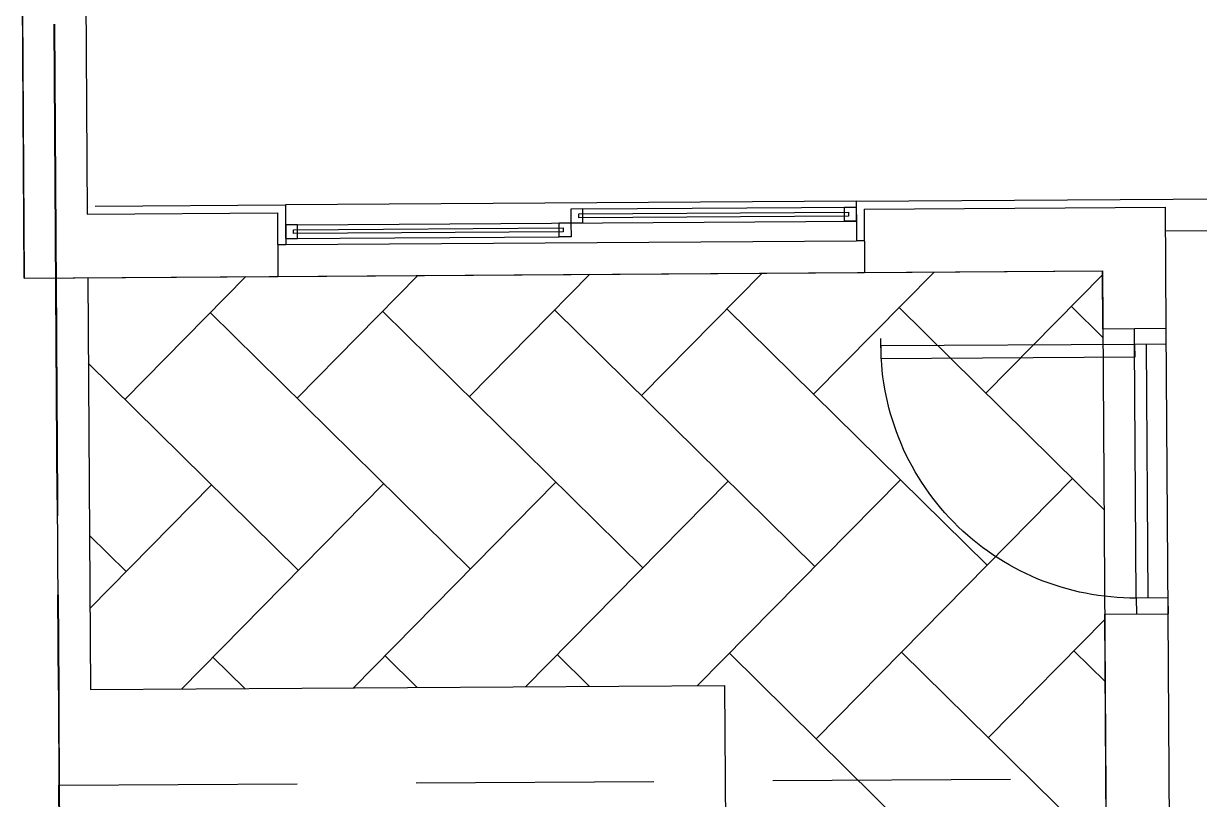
# Model space of a CAD drawing. Header units: feet. Extents: x 919634 to 928945, y 707022 to 708026.
# Drawn here: x 920319.03 to 920331.39, y 707529.61 to 707537.76 of the extents above; entities that cross this region are included whole.
import ezdxf

# ---------------------------------------------------------------- set-up
doc = ezdxf.new("R2010")
doc.units = ezdxf.units.FT
doc.header["$LTSCALE"] = 20
doc.header["$MEASUREMENT"] = 0
doc.linetypes.add('Site Plan$0$HIDDEN2', pattern=[0.1875, 0.125, -0.0625])
doc.linetypes.add('Site Plan$0$PHANTOM2', pattern=[1.25, 0.625, -0.125, 0.125, -0.125, 0.125, -0.125])
for name, color, linetype in [('-u-site-xref', 7, 'Continuous'), ('Site Plan$0$-u-site-bldg_interior', 252, 'Continuous'), ('Site Plan$0$-u-site-fence', 4, 'Site Plan$0$FENCELINE1'), ('Site Plan$0$SP-BLDG-ROOF ABOVE', 4, 'Site Plan$0$HIDDEN2'), ('Site Plan$0$SP-LOT PAVERS', 254, 'Continuous')]:
    doc.layers.add(name, color=color, linetype=linetype)
for name, color, linetype, lineweight in [('Site Plan$0$SP-LOT LINES', 252, 'Site Plan$0$PHANTOM2', 40), ('Site Plan$0$SP-SIDEWALK', 2, 'Continuous', 25), ('SP-BUILDING-FOOTPRINT', 1, 'Continuous', 25)]:
    doc.layers.add(name, color=color, linetype=linetype, lineweight=lineweight)
doc.layers.get('-u-site-xref').off()
doc.linetypes.add('Site Plan$0$FENCELINE1', pattern='A,0.25,-0.1,[133,ltypeshp.shx,S=0.1,R=0,X=-0.1,Y=0],-0.1,1', length=1.45)

# ---------------------------------------------------------------- blocks, each defined once
blk = doc.blocks.new('Site Plan$0$DR1H902')
for p, q in [((-0.5, 0), (-0.5, 1)), ((-0.5, 1.000000000000057), (-0.4500000000000455, 1.000000000000057)), ((-0.4500000000000455, 0), (-0.4500000000000455, 1)), ((-0.5, -5.684341886080801e-14), (-0.4500000000000455, -5.684341886080801e-14))]:
    blk.add_line(p, q)
blk.add_arc((-0.5, 0), 1, 0, 91.70698490235472)
blk = doc.blocks.new('Site Plan')
at = {"layer": 'Site Plan$0$SP-LOT PAVERS'}
h = blk.add_hatch(dxfattribs=at)
h.set_pattern_fill('AR-HBONE', color=256, scale=0.32, angle=-89.58178215075662)
h.set_pattern_definition([(315.4182178492434, (4.999891299521551, 0.0329695928376168), (1.810145136983853, 0.01321298806884015), [3.84, -1.28]), (45.41821784924338, (5.911570362129707, -0.8654964817005141), (1.810145136983853, 0.01321298806884), [3.84, -1.28])])
h.paths.add_polyline_path([(920330.3733722458, 707535.1602434535), (920330.5055113425, 707514.9106745875), (920340.5052984667, 707514.9759284628), (920340.5841473922, 707502.8928058301), (920321.5845028763, 707502.7763044797), (920321.454043944, 707522.768397655), (920326.4539374913, 707522.8010245928), (920326.4017123362, 707530.8042340915), (920319.7351876067, 707530.7607315084), (920319.7069326788, 707535.0906393202)])
at = {"layer": 'Site Plan$0$-u-site-bldg_interior'}
for p, q in [((920319.393714079, 707583.0896173733, 1.997172001038086e-07), (920319.7025824204, 707535.7572917931, 1.997172001038086e-07)), ((920319.0402669485, 707535.0862889753, 1.997172001038086e-07), (920318.9890153541, 707542.9634254953, 1.99717204207895e-07)), ((920327.785199873, 707535.8933702075, 1.997172001038086e-07), (920321.7853276164, 707535.8542178825, 1.997172001038086e-07)), ((920327.7851998728, 707535.8933702345, 1.997172001038086e-07), (920340.9515862137, 707535.9792878366, 1.997172001038086e-07)), ((920327.785199873, 707535.8933702073, 1.997172001038086e-07), (920327.7879187841, 707535.4767124662, 1.997172001038086e-07)), ((920319.7025824204, 707535.7572917931, 1.997172001038086e-07), (920321.7025398393, 707535.770342568, 1.997172001038086e-07)), ((920319.7853701974, 707535.8411671346, 1.997172001038086e-07), (920321.7853276163, 707535.8542179095, 1.997172001038086e-07)), ((920321.7025398395, 707535.7703425408, 1.997172001038086e-07), (920321.7068900978, 707535.103690068, 1.997172001038086e-07)), ((920321.7853276164, 707535.8542178823, 1.997172001038086e-07), (920321.7880465275, 707535.4375601412, 1.997172001038086e-07)), ((920324.9106689199, 707535.8121110762, 1.997172001038086e-07), (920327.7856077095, 707535.8308715653, 1.997172001038086e-07)), ((920327.8690752141, 707535.8105824577, 1.997172001038086e-07), (920331.0356744608, 707535.8312461848, 1.997172001038086e-07)), ((920327.8690752144, 707535.8105824306, 1.997172001038086e-07), (920327.8734254723, 707535.143930012, 1.997172001038086e-07)), ((920331.0439819319, 707534.5581732375, 1.997172001038086e-07), (920331.0356744608, 707535.8312461848, 1.997172001038086e-07)), ((920321.9116844106, 707535.6467046853, 1.997172001038086e-07), (920327.7865593286, 707535.6850413368, 1.997172001038087e-07)), ((920331.0373058076, 707535.5812515074, 1.997172001038086e-07), (920341.037092902, 707535.6465053823, 1.997172001038086e-07)), ((920321.7047149683, 707535.437016359, 1.997172001038086e-07), (920321.7880465275, 707535.4375601412, 1.997172001038086e-07)), ((920321.7851884622, 707535.5000427944, 1.997172001038086e-07), (920324.6625774805, 707535.5188192725, 1.997172001038086e-07)), ((920321.7880465275, 707535.4375601412, 1.997172001038086e-07), (920327.7879187841, 707535.4767124662, 1.997172001038086e-07)), ((920327.8712503432, 707535.4772562485, 1.997172001038086e-07), (920327.7879187841, 707535.4767124662, 1.997172001038086e-07)), ((920327.8734254725, 707535.1439299848, 1.997172001038086e-07), (920330.373372246, 707535.1602434535, 1.997172001038086e-07)), ((920330.3773294588, 707534.5538229792, 1.997172001038086e-07), (920330.373372246, 707535.1602434535, 1.997172001038086e-07)), ((920319.0402669485, 707535.0862889753, 1.997172001038086e-07), (920321.7068900977, 707535.1036900952, 1.997172001038086e-07)), ((920321.7068900978, 707535.103690068, 1.997172001038086e-07), (920327.8734254723, 707535.143930012, 1.997172001038086e-07)), ((920330.3773294588, 707534.5538229792, 1.997172001038086e-07), (920331.0439819319, 707534.5581732375, 1.997172001038086e-07)), ((920330.71174326, 707534.3893349902, 1.997172001038086e-07), (920330.7106556954, 707534.5559981085, 1.997172001038086e-07)), ((920331.0633987872, 707531.5579124854, 1.997172001038086e-07), (920331.0439819319, 707534.5581732488, 1.997172001038086e-07)), ((920331.0450694965, 707534.3915101193, 1.997172001038086e-07), (920331.0439819319, 707534.5581732376, 1.997172001038086e-07)), ((920331.0450694965, 707534.3915101193, 1.997172001038086e-07), (920330.71174326, 707534.3893349902, 1.997172001038086e-07)), ((920330.7289849862, 707531.7224004633, 1.997172001038086e-07), (920330.71174326, 707534.3893349902, 1.997172001038086e-07)), ((920330.853982325, 707531.7232161367, 1.997172001038086e-07), (920330.8367405987, 707534.3901506636, 1.997172001038086e-07)), ((920331.0624726414, 707531.7245766458, 1.997172001038086e-07), (920330.7289849862, 707531.7224004633, 1.997172001038086e-07)), ((920330.7289849862, 707531.7224004633, 1.997172001038086e-07), (920330.7300725508, 707531.555737345, 1.997172001038086e-07)), ((920331.06263406, 707531.7245776991, 1.997172001038086e-07), (920331.0637216246, 707531.5579145808, 1.997172001038086e-07)), ((920330.3967463142, 707531.5535622158, 1.997172001038086e-07), (920331.063560206, 707531.5579135275, 1.997172001038086e-07)), ((920330.5055113428, 707514.9106745876, 1.997172001038086e-07), (920330.3969077329, 707531.5535632691, 1.997172001038086e-07)), ((920331.1678135575, 707515.5816773188, 1.997172001038086e-07), (920331.063560206, 707531.5579135275, 1.997172001038086e-07))]:
    blk.add_line(p, q, dxfattribs=at)
at = {"layer": 'Site Plan$0$-u-site-bldg_interior', "elevation": 1.99717204207895e-07}
for points in [[(920324.9106689199, 707535.8121110762), (920324.7856715813, 707535.8112954028), (920324.7866232003, 707535.6654651744), (920324.9116205389, 707535.6662808477)], [(920327.7028879054, 707535.736579779), (920324.8696148953, 707535.7180911811), (920324.8693430042, 707535.7597569607), (920327.7026160143, 707535.7782455585)], [(920327.6606103708, 707535.8300558919), (920327.7856077095, 707535.8308715653), (920327.7865593286, 707535.6850413368), (920327.6615619898, 707535.6842256633)], [(920321.9116844106, 707535.6467046853), (920321.7866870719, 707535.6458890118), (920321.7876386909, 707535.5000587835), (920321.9126360297, 707535.500874457)], [(920324.6616258615, 707535.6646495009), (920324.7866232003, 707535.6654651744), (920324.7875748193, 707535.5196349459), (920324.6625774805, 707535.5188192725)], [(920324.7039033961, 707535.571173388), (920321.870630386, 707535.5526847901), (920321.8703584949, 707535.5943505698), (920324.703631505, 707535.6128391677)]]:
    blk.add_lwpolyline(points, close=True, dxfattribs=at)
at = {"layer": 'Site Plan$0$-u-site-fence', "ltscale": 0.15}
blk.add_line((920319.4127144989, 707529.1007307523, 1.99717204207895e-07), (920319.3737549518, 707535.0886760531, 1.997172001038086e-07), dxfattribs=at)
at = {"layer": 'Site Plan$0$SP-BLDG-ROOF ABOVE', "elevation": 1.99717204207895e-07}
blk.add_lwpolyline([(920319.3737549518, 707535.0886760531), (920319.4084082153, 707529.7552444057), (920330.4081743124, 707529.8270236701)], dxfattribs=at)
at = {"layer": 'Site Plan$0$SP-LOT LINES', "ltscale": 0.4, "elevation": 1.99717204207895e-07}
blk.add_lwpolyline([(920318.9712080545, 707596.7537713794), (920340.970739662, 707596.8973299043), (920341.5841260864, 707502.8993312176), (920319.584594479, 707502.7557726927)], close=True, dxfattribs=at)
at = {"layer": 'Site Plan$0$SP-SIDEWALK'}
for p, q in [((920319.7069326788, 707535.0906393202, 1.997172001038086e-07), (920319.7351876067, 707530.7607315084, 1.99717204207895e-07)), ((920319.7351876067, 707530.7607315084, 1.99717204207895e-07), (920326.4017123362, 707530.8042340917, 1.99717204207895e-07)), ((920326.4017123362, 707530.8042340917, 1.99717204207895e-07), (920326.4539374913, 707522.8010245925, 1.99717204207895e-07))]:
    blk.add_line(p, q, dxfattribs=at)
at = {"layer": 'Site Plan$0$-u-site-bldg_interior', "extrusion": (0, 0, -1), "xscale": 2.666990255305791, "yscale": 2.666990255305791, "zscale": -7.111974014148773, "rotation": 269.6261201834986}
blk.add_blockref('Site Plan$0$DR1H902', (-920330.7204448325, 707533.0558682533, -1.997172001038086e-07), dxfattribs=at)

msp = doc.modelspace()

# ---------------------------------------------------------------- block references
at = {"layer": '-u-site-xref'}
msp.add_blockref('Site Plan', (0, 0), dxfattribs=at)

# ---------------------------------------------------------------- next in the draw order: linework, layer by layer
at = {"layer": 'SP-BUILDING-FOOTPRINT', "elevation": 1.99717204207895e-07}
msp.add_lwpolyline([(920318.988820295, 707542.9634242499), (920319.0402227513, 707535.086288687), (920330.3733722458, 707535.1602434536), (920330.5055113425, 707514.9106745876), (920341.8386677377, 707514.9846293991), (920341.7679763436, 707525.8176855232), (920352.434415911, 707525.8872896564), (920352.3023404058, 707546.1368589374), (920363.6353688545, 707546.2108129141), (920363.4276292961, 707578.0358935725), (920363.427629258, 707578.0358935723), (920363.386252378, 707584.3766663126), (920353.7199192743, 707584.3135924375), (920353.7459572573, 707580.3136733912), (920340.7462332718, 707580.2288433647), (920340.759220455, 707578.228885531), (920330.4261071241, 707578.1614565268), (920330.4130560453, 707580.1614605072), (920319.4132902416, 707580.0896812448), (920319.393714079, 707583.0896173731), (920309.060600597, 707583.0221883683)], dxfattribs=at)

doc.saveas('drawing.dxf')
